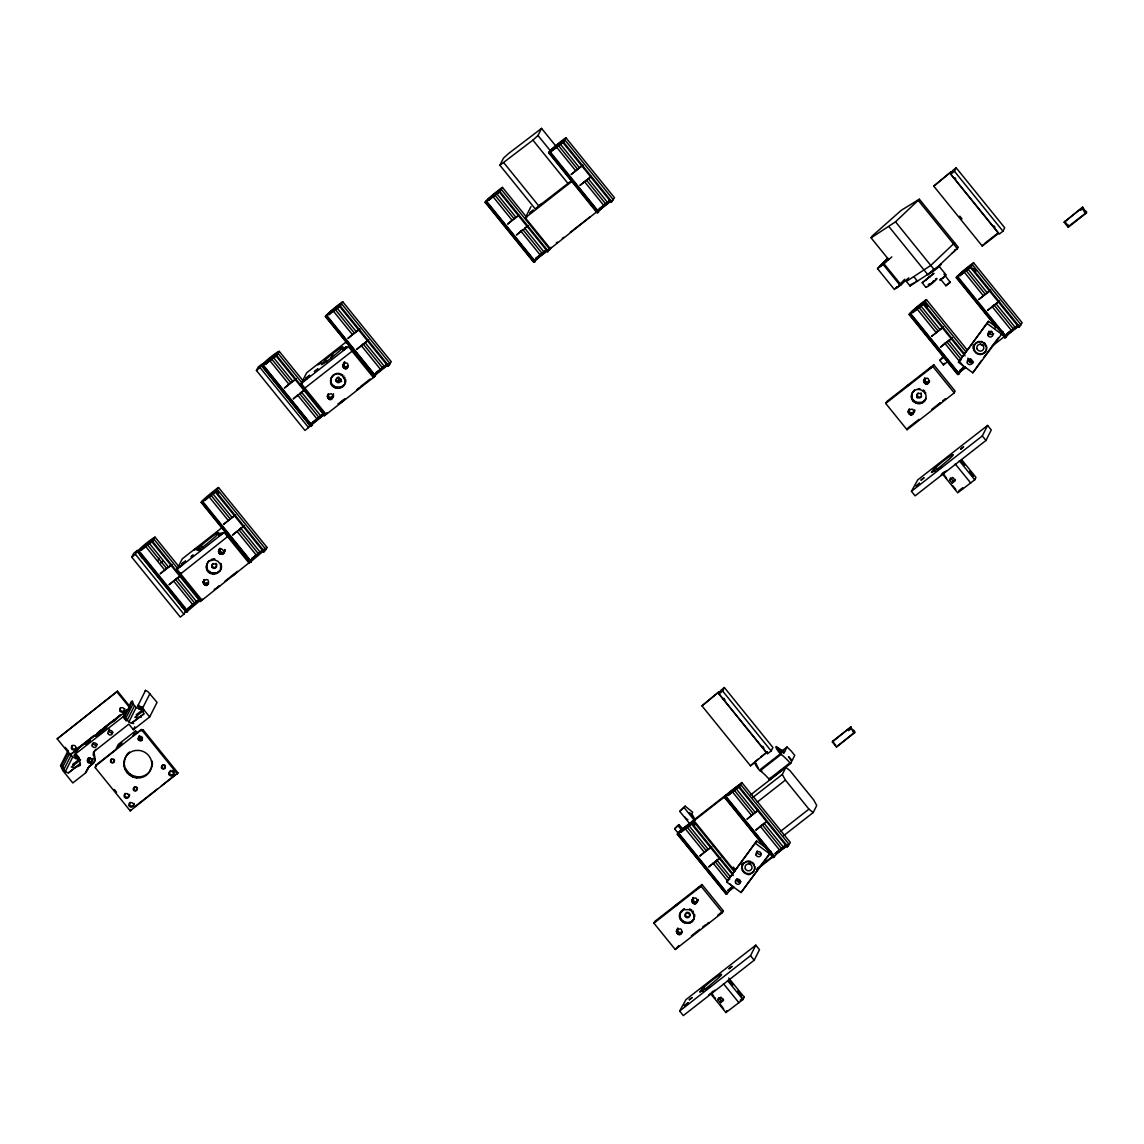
<?xml version="1.0" encoding="UTF-8"?>
<svg xmlns="http://www.w3.org/2000/svg" width="1144" height="1144" viewBox="0 0 1144 1144"><rect width="100%" height="100%" fill="white"/><g stroke="black" fill="none" stroke-linecap="round" stroke-linejoin="round"><path stroke-width="1.5" d="M340.297 379.179L341.613 381.553M715.558 998.068L714.814 998.026M93.193 755.197L93.536 751.966M135.593 730.873L132.918 736.178L141.398 729.557L143.043 729.743L177.964 772.901L130.216 810.867L95.295 767.724L96.025 765.007L115.687 749.635L118.375 744.329L135.593 730.873L137.566 733.29M96.025 765.007L95.295 767.724M206.392 566.137L207.278 563.434L206.392 566.137C205.419 578.578 225.725 574.56 220.749 563.32L220.463 569.712L220.906 568.825M203.189 582.067L204.247 579.593L203.189 582.067C207.607 592.892 212.283 573.945 203.36 581.366M218.533 551.279L219.591 548.82C218.204 552.066 223.623 554.225 224.825 550.893C224.796 555.04 218.275 555.541 218.533 551.279L219.934 548.191M330.587 380.366L331.488 377.649L330.587 380.366C329.501 391.377 347.562 390.204 345.502 379.35L344.659 383.941L345.116 383.054M327.398 396.296L328.457 393.822L327.398 396.296C331.817 407.121 336.479 388.173 327.57 395.595M342.742 365.508L344.659 361.904L342.742 365.508C347.161 376.333 351.823 357.386 342.9 364.807M693.707 919.018L694.551 914.428C694.894 932.517 668.668 918.775 684.369 908.794L680.079 913.613L680.537 912.726M676.447 931.359L677.849 928.27L676.447 931.359C680.866 942.184 685.528 923.237 676.619 930.673M677.505 928.899C676.276 931.759 680.623 934.162 682.396 931.602L681.495 933.361M691.791 900.585C699.728 890.847 697.44 911.954 691.791 900.585L693.192 897.482C690.504 901.157 697.726 904.032 698.255 899.484L696.338 903.102M911.425 395.695L912.326 392.993L911.425 395.695C910.266 404.261 923.851 406.864 925.954 398.384L925.51 399.27C928.714 391.834 917.388 385.571 912.783 392.235M908.236 411.625L909.294 409.152L908.236 411.625C912.655 422.451 917.331 403.503 908.407 410.925M913.284 413.627L914.699 410.539L912.783 414.142M923.58 380.852C931.516 371.114 929.228 392.22 923.58 380.852L924.981 377.749M924.638 378.378C923.408 381.238 927.755 383.64 929.529 381.081L928.628 382.854M80.423 765.107L79.551 760.545L74.303 755.54L74.675 754.568L79.079 757.8L75.776 753.724L79.007 747.304L94.28 735.377M129.215 705.776L131.431 701.401L132.461 701.258L125.082 715.858L127.127 720.377L131.017 723.222L143.772 714.085L143.043 710.924L137.795 705.934L138.181 704.961L142.571 708.193L149.664 716.959L133.362 729.7L128.843 724.123L94.58 751.093A4.69 4.59 26.8 0 0 93.751 754.497L94.58 759.63A4.462 4.361 26.8 0 1 92.993 763.691L88.917 766.88L85.485 773.029L72.801 782.939L62.763 770.541L60.56 765.608L67.925 751.007M145.174 691.319L145.545 690.361L147.962 691.691L157.043 702.359L149.664 716.959M338.881 379.879L338.038 381.195M177.406 774.002L142.485 730.859L143.043 729.743M185.9 610.338L183.927 614.242L180.294 617.088L131.774 557.157L133.748 553.253L137.38 550.407L187.015 611.582L138.481 551.365L153.139 539.639L151.723 541.57L200.243 601.501L200.901 601.058L152.381 541.126L155.055 537.137L179.336 567.167L182.825 564.292L179.208 567.195M131.774 557.157L135.407 554.311L137.38 550.407M139.01 551.508C132.918 553.467 152.395 537.923 155.055 537.137M57.2 738.852L117.517 691.191L130.487 707.207L130.044 708.093L70.17 754.868L57.2 738.852L117.517 691.191M256.428 370.499L258.187 367.024L261.804 364.192L260.06 367.653L256.428 370.499L304.947 430.43L308.58 427.584L309.752 425.282M312.14 422.708L310.41 426.469L311.74 425.668L263.22 365.722C257.128 367.51 276.419 351.637 279.265 351.365L303.517 381.338L307.035 378.464L303.532 381.195M80.28 763.691L68.311 773.029L65.351 771.628L61.59 765.465L68.225 752.323M62.291 767.81L69.67 753.21L72.73 757.028L75.69 758.429M70.17 754.868L94.294 735.492M63.635 769.998L71.014 755.383M65.351 771.628L72.73 757.028M202.502 501.901C195.424 505.605 218.575 486.686 218.547 487.53L267.067 547.461L264.393 551.451L263.735 551.894L215.215 491.963L216.645 490.032L201.987 502.03L251.022 561.833L201.987 502.03M74.303 755.54L78.364 747.275M326.698 413.427L324.453 415.73L275.933 355.798L279.265 351.365L262.948 364.107M201.158 502.402L249.678 562.333L201.987 600.2L176.991 569.326L182.311 558.815L221.822 527.799M214.5 492.535L218.547 487.53M181.167 572.872L180.666 573.859L228.357 536.007M191.935 556.27C196.682 551.923 187.63 559.945 192.292 555.555M195.395 549.406C200.143 545.059 191.105 553.095 195.753 548.691M88.174 762.404L88.674 761.404M88.202 762.548L90.49 758.014M95.424 750.221L95.924 749.234M85.485 773.029L88.274 767.495M90.362 762.934L92.85 758.429M88.917 766.88L93.493 762.691A4.462 4.361 26.8 0 0 95.095 758.644L94.251 753.51A4.69 4.59 26.8 0 1 95.095 750.092M75.776 753.724L122.966 716.859L126.197 710.438M325.368 316.631L374.474 376.705L375.232 376.047L326.712 316.116C319.634 319.834 342.771 300.915 342.757 301.759L391.277 361.69L388.602 365.665L387.945 366.123L339.425 306.192L342.757 301.759M122.966 716.859L126.269 720.934L124.052 716.001L126.998 710.167M125.797 718.203L133.162 703.603L132.461 701.258M220.048 534.291C224.725 530.001 215.787 537.952 220.406 533.59M127.127 720.377L134.506 705.776L133.162 703.603M207.479 563.148L209.495 560.46L207.736 562.676M206.435 568.01L206.835 565.25M128.857 722.021L136.222 707.421L134.506 705.776M137.795 705.934L145.545 690.361M206.978 569.826L206.878 567.124M381.767 369.126L374.975 374.431L373.387 377.563L326.197 414.428L301.201 383.555L306.621 372.815L346.875 341.37M212.498 559.888L214.843 558.987L209.052 561.332M207.979 571.442L207.422 568.94M203.203 582.782L204.075 580.294M218.547 552.009L219.448 550.235M203.417 583.483L204.104 581.023M218.761 552.695L219.648 550.936M209.352 572.758L209.81 571.871L208.422 570.556M219.133 553.324L220.034 551.551M203.789 584.112L204.304 581.71M219.662 553.825L220.563 552.066M204.333 584.613L204.69 582.339M220.306 554.182L221.207 552.409M142.571 708.193L149.95 693.593M204.962 584.97L205.863 583.197L208.637 582.811L207.736 584.584M211.025 573.687L211.483 572.801L217.06 572.758L219.991 570.47L219.548 571.356M221.021 554.368L221.922 552.595M205.677 585.142L206.578 583.383M221.75 554.368L222.651 552.595M133.362 729.7L134.835 726.769M206.406 585.142L207.307 583.368M222.451 554.168L223.352 552.395M207.107 584.956L208.008 583.183M223.58 553.281L224.982 549.463M212.884 574.159L213.327 573.273M223.08 553.796L224.996 550.192M214.786 574.145L215.229 573.258M216.616 573.644L217.06 572.758M220.849 566.023L221.292 565.136M218.232 572.686L218.69 571.8M220.906 567.896L221.35 567.009M123.895 762.462A14.071 13.757 26.8 0 1 135.635 750.464L139.296 750.435A14.071 13.757 26.8 0 1 151.766 765.851L149.178 772.472L146.661 775.046A14.071 13.757 26.8 0 1 136.379 777.877C128.972 777.019 123.094 769.912 123.895 762.462L124.453 761.361A14.071 13.757 26.8 0 1 127.055 754.725M95.467 766.108L141.398 729.557M123.995 766.065L124.453 761.361M330.773 358.372L333.447 353.067L340.755 347.833A14.071 1.244 -39 0 1 338.853 351.58L330.773 358.372A14.071 1.244 -39 0 1 323.466 363.606L321.25 364.621L325.354 359.859A14.071 1.244 -39 0 1 333.447 353.067M125.039 769.554L124.553 764.964M126.955 772.658L127.513 771.556L125.597 768.439M129.601 775.189L130.159 774.088L127.513 771.556M331.688 377.377L333.705 374.674L331.946 376.905M330.645 382.239L331.045 379.479M333.262 375.561L335.335 373.731M132.818 776.962L133.376 775.861L136.937 776.762A14.071 13.757 26.8 0 0 151.48 768.239M331.188 384.055L331.088 381.352M334.877 374.617L337.151 373.23M332.189 385.671L331.631 383.168M336.708 374.117L339.053 373.216M342.757 366.237L344.144 362.419M327.413 397.011L328.285 394.523M342.957 366.924L343.643 364.464M327.627 397.712L328.314 395.252M333.562 386.987L334.005 386.1L332.632 384.784M343.343 367.553L343.858 365.165M136.379 777.877L136.937 776.762M327.999 398.327L328.514 395.938M352.967 349.449L352.066 351.222L304.876 388.088M338.61 374.102L340.469 374.56L340.912 373.688M343.872 368.053L344.244 365.78M328.528 398.841L328.9 396.568M344.516 368.411L345.416 366.638L348.176 366.266L347.29 368.025M329.172 399.199L330.073 397.426L333.347 396.525M335.235 387.916L335.692 387.029L341.269 386.987L344.201 384.684L343.758 385.571M345.231 368.597L346.132 366.824M329.887 399.37L330.788 397.611M345.059 380.237L342.142 375.489L342.585 374.603M345.96 368.582L346.861 366.824M330.616 399.37L331.517 397.597M332.747 395.552L333.633 393.779M346.661 368.397L347.562 366.623M331.317 399.17L332.218 397.411M331.946 398.813L332.832 397.039M337.094 388.388L337.537 387.501M332.446 398.298L333.69 395.896M250.078 561.561L253.482 558.086M343.515 376.805L343.972 375.933M338.996 388.374L339.439 387.487M326.197 414.428L327.098 412.655M344.516 378.435L344.959 377.549M340.826 387.873L341.269 386.987M342.442 386.915L342.9 386.028M345.116 382.125L345.56 381.238M130.216 810.867L130.773 809.766M572 180.237L535.178 208.837L499.885 165.251L503.46 158.172L508.565 153.525L541.57 128.4L556.999 147.476M542.842 253.725C541.727 253.782 530.173 263.821 534.963 261.719L486.443 201.787C479.365 205.491 502.502 186.572 502.473 187.416L526.74 217.389M518.246 215.801L507.621 224.11L512.054 220.206L492.95 196.596L499.814 191.52L502.473 187.416M499.885 165.251L532.889 140.14L537.98 135.493L541.57 128.4M549.935 152.181C542.857 155.884 565.994 136.965 565.98 137.809L614.5 197.74L611.168 202.173L562.648 142.242L564.063 140.312L562.576 140.998A9.495 0.844 -39 0 0 552.18 149.12L549.42 152.324L598.455 212.112L549.42 152.324M610.424 200.929L550.336 248.677L525.339 217.803L530.973 206.635M562.648 142.242L565.98 137.809M534.963 261.719L485.928 201.93L488.688 198.727A9.495 0.844 -39 0 1 499.07 190.605L500.572 189.918L499.156 191.849L547.676 251.78L550.993 247.347L546.918 250.536M888.745 259.659L871.099 237.866L871.9 236.293L901.358 210.239L919.361 199.213L958.329 247.347L934.476 269.955L910.066 285.986L906.391 281.453L930.801 265.408L954.654 242.8M871.099 237.866L895.509 221.822L919.361 199.213M933.761 186.143L950.736 172.086L933.761 186.143L982.281 246.089L998.583 233.347L950.063 173.416M950.807 174.131L952.552 170.67L956.184 167.825L1004.704 227.756L1002.959 231.217L999.327 234.062L950.807 174.131L954.439 171.285L956.184 167.825M904.761 279.236L899.27 284.885M910.066 285.986L910.853 284.427M701.973 705.891L718.947 691.82L701.973 705.891L750.493 765.822L767.467 751.751L760.674 757.056M962.762 369.14C961.375 368.797 955.14 376.49 958.944 373.945L910.424 314.014C903.345 317.732 926.483 298.798 926.468 299.656L967.266 350.05M719.018 693.865L720.763 690.404L724.395 687.573L772.915 747.504L771.17 750.964L767.538 753.796L719.018 693.865L722.65 691.033L724.395 687.573M923.122 304.418L912.497 312.727L923.794 303.746L926.468 299.656M885.713 403.432L886.614 401.658L933.804 364.793L955.126 391.119L954.225 392.892L907.035 429.758L885.713 403.432L932.903 366.552L933.804 364.793M689.861 823.88L679.765 811.411L685.17 806.148L692.635 812.211L691.848 813.77L695.237 819.905M679.765 811.411L685.17 806.148M957.599 277.163C950.521 280.881 973.658 261.947 973.63 262.805L1022.15 322.737L1019.49 326.712L1018.832 327.17L970.312 267.238L971.728 265.308L970.226 265.98A9.495 0.844 -39 0 0 959.845 274.102L957.085 277.306L1006.119 337.094L1004.789 337.909L1005.848 335.478M677.291 834.262L726.397 894.336L727.155 893.678L678.635 833.747L677.291 834.262L678.363 832.131L741.841 782.539L790.361 842.47L787.687 846.446L787.043 846.903L738.524 786.972L741.841 782.539M970.312 267.238L973.63 262.805M982.281 246.089L982.953 244.759M733.247 875.589L691.348 823.823L694.68 819.39M912.526 392.707L914.542 390.018L914.099 390.905M911.482 397.569L911.882 394.809M912.025 399.385L911.925 396.682M917.545 389.446L919.89 388.545L919.447 389.432M913.026 401.001L912.469 398.498M908.25 412.355L909.122 409.852M923.594 381.567L924.481 379.794M908.465 413.041L909.151 410.582M923.794 382.268L924.695 380.494M924.18 382.882L925.081 381.109M908.836 413.67L909.351 411.268M914.399 402.316L914.857 401.43L913.47 400.114M924.709 383.397L925.61 381.624M909.366 414.171L909.737 411.897M925.353 383.74L926.254 381.982M910.009 414.528L910.91 412.755L913.055 412.741L914.528 411.225M916.072 403.246L916.53 402.359L922.107 402.316L925.038 400.028L924.595 400.915M926.068 383.926L926.969 382.153M653.925 923.165L654.826 921.392L702.016 884.526L723.337 910.853L722.436 912.626L675.246 949.491L653.925 923.165L701.115 886.3L702.016 884.526M910.724 414.714L911.625 412.941M922.979 390.833L923.423 389.947L924.81 391.262L924.352 392.149M926.797 383.926L927.698 382.153M911.453 414.7L912.354 412.927M927.498 383.726L928.399 381.953M912.154 414.514L913.055 412.741M913.784 411.583L914.685 409.809M917.931 403.718L918.375 402.831M928.127 383.369L929.014 381.596M947.632 361.69L943.471 364.936L939.796 360.389L943.228 356.342M919.833 403.703L920.276 402.817M907.035 429.758L907.936 427.985L919.032 419.319M925.353 393.765L925.796 392.878M921.664 403.203L922.107 402.316M923.279 402.245L923.737 401.358M770.77 854.625L773.001 857.642L774.331 856.827L725.811 796.896L724.481 797.711L725.539 795.28M943.471 364.936L944.343 363.22M750.493 765.822L757.957 759.187M680.737 912.44L681.438 911.096M958.457 362.276L988.445 321.307L1002.802 331.846L1001.629 334.191L972.815 372.815L958.457 362.276L988.445 321.307M679.636 915.429L680.094 914.542C678.907 922.536 691.434 925.811 694.165 918.131M682.31 910.638L682.753 909.752M756.599 764.635L758.029 767.724M679.693 917.316L680.137 916.43M680.237 919.118L680.68 918.232M681.238 920.734L681.681 919.862M691.805 901.3L692.692 899.527M676.462 932.088L677.348 930.315M692.006 902.001L692.906 900.228M676.676 932.775L677.563 931.016M692.392 902.616L693.293 900.857M677.048 933.404L677.949 931.631M682.611 922.064L683.054 921.177M683.926 909.68L689.517 909.637L689.961 908.751M692.921 903.131L693.822 901.358M677.577 933.904L678.478 932.145M693.564 903.488L694.465 901.715M678.22 934.262L679.121 932.489M684.284 922.979L684.741 922.107M694.279 903.66L695.18 901.901M678.935 934.448L679.836 932.675M694.108 915.314L691.191 910.567L691.634 909.68M695.009 903.66L695.909 901.887M679.665 934.433L680.566 932.675M695.709 903.46L696.61 901.701M680.365 934.248L681.266 932.474M686.143 923.451L686.586 922.579M680.995 933.876L681.881 932.117M696.839 902.587L698.083 900.185M692.563 911.882L693.021 910.996L693.564 913.498M688.044 923.437L688.488 922.55M675.246 949.491L678.921 945.559M689.875 922.936L690.318 922.05M691.491 921.992L691.948 921.106M694.165 917.188L694.608 916.301M692.806 920.648L693.25 919.762M911.425 491.319L917.745 479.879L987.601 425.425L991.276 429.972L985.971 440.483L915.1 495.852L911.425 491.319L982.296 435.935L987.601 425.425M972.815 372.815L981.466 360.46M783.054 751.193L783.383 750.45L782.21 751.179M769.769 779.779L790.676 763.448L789.989 762.805A25.697 4.934 52 0 0 781.123 754.396L780.437 753.753L759.53 770.084L760.217 770.727A25.697 4.934 52 0 1 769.083 779.135L769.769 779.779L770.484 777.505M790.676 763.448L791.677 761.461L788.516 756.642L792.177 760.46L794.737 755.383L791.062 750.85L787.029 747.018L783.797 753.41L777.991 747.904A5.305 1.015 52 0 0 776.09 747.776A5.305 1.015 52 0 0 780.437 753.753M726.669 882.01L756.656 841.04L771.013 851.579L769.826 853.924L741.026 892.549L726.669 882.01L756.656 841.04M752.795 797.497L782.296 774.445L785.871 767.367L790.104 770.799L813.627 799.856L816.744 805.505L813.169 812.583L783.683 835.635M1064.149 222.222L1082.739 207.164L1085.198 211.282L1084.326 211.955L1085.527 210.61L1086.357 213.07L1068.21 227.241L1064.149 222.222L1082.739 207.164M1064.592 221.335L1068.653 226.355L1068.21 227.241M679.636 1011.053L685.957 999.613L755.812 945.159L759.487 949.706L754.182 960.216L683.311 1015.6L679.636 1011.053L750.507 955.683L755.812 945.159M741.026 892.549L771.013 851.579M949.62 479.908L950.621 477.92L953.195 481.095L952.194 483.083L949.62 479.908L952.795 477.434L955.369 480.609L952.194 483.083M852.866 731.03L853.739 730.344L854.568 732.803L836.421 746.975L832.36 741.956L832.803 741.069L850.95 726.898L851.351 728.471L848.562 730.659M835.606 744.529L835.263 745.187L832.803 741.069M836.421 746.975L855.011 731.917M942.298 473.759L957.728 492.835L974.731 479.822L975.961 477.377L961.632 459.673M832.36 741.956L850.95 726.898M717.831 999.656L718.832 997.654L721.406 1000.828L720.405 1002.83L717.831 999.656L721.006 997.168L723.58 1000.342L720.405 1002.83M852.537 731.688L853.739 730.344M710.495 993.507L725.939 1012.569L726.955 1010.581M725.939 1012.569L742.942 999.556L744.172 997.125L728.742 978.048M201.987 600.2L202.488 599.199L200.243 601.501M677.949 832.946L674.602 828.814L678.921 824.609L683.654 829.858M674.602 828.814L678.921 824.609M961.217 370.341L961.904 368.983M206.835 564.307L208.179 561.79M218.704 550.593L221.607 548.877L224.081 551.236M331.045 378.535L332.389 376.018M911.882 393.879L913.227 391.348M85.986 772.028L89.418 765.879M311.74 425.668L262.705 365.865L265.465 362.677A9.495 0.844 -39 0 1 275.847 354.554L277.348 353.868L275.933 355.798M375.232 376.047L326.197 316.259L328.957 313.056A9.495 0.844 -39 0 1 339.353 304.947L340.84 304.261L340.383 305.191M197.74 549.02L197.04 550.393L199.256 549.392A14.071 1.244 -39 0 0 206.563 544.144L214.643 537.365A14.071 1.244 -39 0 0 216.545 533.604L214.5 534.949A14.071 1.244 -39 0 0 201.158 545.631L197.74 549.02L199.571 551.294M311.225 425.797L313.985 422.608A9.495 0.844 -39 0 1 324.367 414.486M187.015 611.582L200.829 599.899M374.717 376.19L377.477 372.987A9.495 0.844 -39 0 1 387.873 364.879L388.846 364.335M389.375 364.464L387.945 366.123M250.507 561.961L264.321 550.278M534.448 261.862L537.208 258.658A9.495 0.844 -39 0 1 546.217 251.437M597.94 212.255L600.7 209.052A9.495 0.844 -39 0 1 611.096 200.929M894.708 289.032L900.971 284.742A25.697 2.274 -39 0 1 908.779 277.849M911.353 284.398L913.927 282.983M932.703 270.685L938.838 266.009L946.188 274.975L943.929 277.148M926.268 286.715C926.34 288.989 942.012 275.375 935.349 279.093M910.424 314.014L912.669 310.953A9.495 0.844 -39 0 1 923.065 302.831L924.552 302.159L927.884 306.506M934.047 280.866L930.401 284.012M924.566 302.431L923.136 304.089L965.035 355.841M943.957 274.074L950.278 282.353L945.902 285.771L940.511 279.122M964.721 367.853A9.495 0.844 -39 0 0 961.189 370.885L958.944 373.945M937.322 405.491L940.468 403.231M1017.374 326.827A9.495 0.844 -39 0 0 1008.364 334.034L1006.119 337.094M678.635 833.747L680.88 830.687A9.495 0.844 -39 0 1 691.276 822.579L692.763 821.892L694.98 824.881M692.778 822.164L691.348 823.823M725.811 796.896L728.042 793.836A9.495 0.844 -39 0 1 738.438 785.728L739.939 785.041L739.467 785.971M732.932 887.587A9.495 0.844 -39 0 0 729.4 890.618L727.155 893.678M786.958 845.659A9.495 0.844 -39 0 0 776.561 853.767L774.331 856.827M708.794 994.808L713.727 991.405M714.943 990.132L714.314 990.847M988.702 334.935L991.319 331.431M983.597 357.6L998.54 337.566M1000.671 334.706L1002.802 331.846M339.11 380.366L337.88 381.538M324.453 415.73L325.354 413.942M539.196 205.534L539.739 205.391M547.676 251.78L549.091 249.85L547.59 250.536M263.735 551.894L264.636 550.107M941.154 278.85L940.711 279.465L942.141 278.578M973.372 362.448L972.314 363.563L967.91 358.115M1018.832 327.17L1019.733 325.382M933.576 469.526L931.459 472.386L933.676 471.371A14.071 1.244 -39 0 0 940.983 466.137L949.077 459.345A14.071 1.244 -39 0 0 950.964 455.598L948.934 456.928A14.071 1.244 -39 0 0 935.577 467.624L933.576 469.526L935.406 471.8M946.517 470.684L941.026 475.175M787.043 846.903L788.459 844.973L787.615 845.287M701.787 989.26L699.67 992.12L701.887 991.119A14.071 1.244 -39 0 0 709.194 985.885L717.288 979.092A14.071 1.244 -39 0 0 719.176 975.331L717.145 976.676A14.071 1.244 -39 0 0 703.789 987.358L701.787 989.26L703.617 991.533M879.979 265.994L887.816 258.315L877.491 268.611L894.436 289.546M329.701 313.971L328.786 314.829L340.74 305.491L331.36 312.498M539.439 205.305L538.409 206.249L539.453 205.591M341.184 402.002C339.539 404.39 347.59 396.768 341.584 401.63M357.057 389.603C354.64 392.263 362.491 385.728 358.858 388.116M216.631 588.087L217.374 587.415M895.237 288.474L896.925 286.93M929.772 272.73L928.585 274.117L934.262 269.212M941.584 278.45L939.839 280.166L942.727 278.135M944.443 276.691L945.316 275.675M937.551 405.248L938.294 404.561M491.076 198.155L488.502 200.5L500.471 191.148L499.156 191.849M347.333 341.57L346.089 342.728L347.347 341.942M340.64 379.694L337.809 382.139M207.15 498.269L204.576 500.6L216.531 491.262L215.215 491.963M539.324 205.391L540.769 204.204M897.64 286.601L896.138 288.231L898.254 286.744M915.558 281.638L916.287 280.995M928.113 284.885L929.457 283.698M947.275 284.327L945.902 285.771M877.491 268.611L884.026 263.806A25.697 2.274 -39 0 1 891.834 256.914M548.591 152.681L597.125 212.913L598.455 212.112M137.666 552.009L186.2 612.24L187.53 611.439M249.678 562.333L251.022 561.833M269.727 360.546L265.294 364.435L277.248 355.098L269.727 360.546L288.846 384.155L284.398 388.045L296.368 378.707M561.933 142.814L552.009 150.879L563.963 141.541L563.306 141.899M352.338 334.548L347.89 338.438L359.859 329.1L352.338 334.548L333.219 310.925M368.025 340.354L356.713 349.335L368.683 339.997M581.038 166.423L571.113 174.503L583.082 165.151L582.425 165.508M540.797 204.576L539.682 205.462M145.517 546.317L141.084 550.207L153.039 540.869L145.517 546.317L164.636 569.927L160.189 573.816L172.158 564.478L164.636 569.927M546.861 249.635L541.927 253.167L522.808 229.558L516.444 235.006L528.399 225.654M591.248 176.405L579.937 185.399L590.576 177.091M323.638 413.57L312.341 422.551L324.295 413.213M387.13 363.964L375.833 372.944L387.787 363.606M357.457 389.232L358.401 388.459M541.927 253.167L535.549 258.615L546.188 250.307M557.357 242.099L556.37 242.9M234.992 515.229L223.695 524.209L235.65 514.871M610.353 200.014L599.056 209.009L609.681 200.7M180.323 575.732L169.012 584.713L179.651 576.419M199.428 599.342L188.131 608.336L200.086 598.984M262.92 549.735L251.623 558.715L263.592 549.377M898.855 286.272L900.8 284.341L899.913 284.827M930.501 272.086L931.302 271.414M943.342 277.649L944.258 277.005M942.913 327.356L931.602 336.336L943.571 326.984M990.075 290.505L978.778 299.485L990.733 290.133M944.872 343.329L940.425 347.233L952.394 337.88L944.872 343.329L963.977 366.938L959.544 370.842L964.864 366.695M998.898 301.401L987.601 310.382L999.556 301.029M1018.017 325.01L1006.706 333.991L1017.345 325.683M942.298 473.444L943.943 472.1M685.142 828.571L680.709 832.46L692.663 823.122L685.142 828.571L704.261 852.18L699.813 856.069L711.782 846.732M755.226 812.354L753.353 813.77L734.248 790.161L727.87 795.609L739.839 786.271L736.121 788.745L755.226 812.354L758.286 810.238M753.353 813.77L746.989 819.218L757.614 810.91M718.561 858.887L708.636 866.966L720.606 857.628M786.228 844.744L783.168 846.86L764.049 823.251L755.812 830.115L766.437 821.807M783.168 846.86L774.917 853.724L786.886 844.386M288.846 384.155L295.71 379.064M512.054 220.206L518.918 215.129M231.932 517.345L212.813 493.736L210.939 495.152L209.009 496.711L228.128 520.32M217.846 587.029L218.776 586.286M233.719 574.617L235.778 573.201L232.861 575.775M953.696 251.909L957.027 248.591M942.627 278.335L943.457 277.677M947.847 283.841L950.435 282.153M938.766 404.175L940.111 403.146M704.261 852.18L711.125 847.089M264.55 363.535L276.519 354.182M328.042 313.928L340.011 304.576M487.773 199.585L499.728 190.247M551.265 149.978L563.234 140.626M301.201 383.555L348.391 346.689L373.387 377.563M525.339 217.803L572.529 180.938M316.902 419.791L323.709 414.486M313.07 423.466L323.709 415.158M376.562 373.859L388.531 364.507M345.045 398.627L339.94 402.602M360.36 386.672L370.098 379.05M570.341 232.246L589.832 217.017M536.293 259.516L548.248 250.178M599.785 209.91L611.754 200.572M176.991 569.326L224.181 532.461L249.177 563.334M187.716 608.923L190.247 606.949M256.199 555.955L267.067 547.461M225.01 581.138L237.537 571.356M98.441 732.131L101.215 729.958M103.99 727.784L113.714 720.191M117.875 716.945L120.649 714.771L97.068 733.318M123.523 712.655L130.487 707.207M141.842 706.749L139.182 708.822L136.222 707.421M78.235 756.57L75.576 758.644L79.665 759.044M141.727 706.963L139.067 709.037L140.683 709.452M79.322 759.216L72.673 764.406L74.288 764.807M136.165 714.8L142.814 709.609M80.638 759.788L71.328 767.052L75.418 767.452L79.88 765.565M144.13 710.181L134.82 717.445L141.27 717.188M68.425 772.815L80.38 763.463M143.887 713.856L131.917 723.208L133.533 723.609M127.241 753.967L129.572 752.151A14.071 13.757 26.8 0 0 127.813 753.796M134.949 806.52L157.157 789.16M161.318 785.914L177.964 772.901M984.312 243.686L997.897 233.076M911.754 311.812L923.723 302.474M958.929 274.96L970.884 265.623M1080.68 210.253L1083.468 208.065M1067.052 225.454L1067.924 224.767M1068.653 226.355L1086.8 212.183M939.796 360.389L943.957 357.142M991.819 346.432L1015.357 328.042M960.274 371.743L965.593 367.596M1007.449 334.892L1019.404 325.554L1018.746 325.911M931.531 409.552L939.853 403.046M942.627 400.886L945.402 398.713M953.195 481.095L955.311 479.436M958.744 490.847L962.719 487.73M781.452 751.379L787.029 747.018M679.965 831.559L691.934 822.207M727.141 794.708L739.096 785.356M724.867 796.61L694.008 820.72L734.806 871.113M760.217 770.727L781.123 754.396M769.083 779.135L789.989 762.805M777.977 772.772L782.067 769.583M750.764 794.794L785.871 767.367M757.328 802.044L785.413 780.094L782.296 774.445M780.851 831.102L808.937 809.151L813.169 812.583M733.075 886.428L727.756 890.575L732.189 886.686L729.943 883.897M730.973 888.874L733.69 886.757M757.228 868.367L772.658 856.313M776.776 853.081L779.493 850.964M782.21 848.834L786.285 845.659M728.485 891.491L733.804 887.329M756.556 869.683L773.387 856.541M775.661 854.639L786.285 846.331M691.405 935.806L699.742 929.3M702.516 927.126L705.29 924.953M717.774 915.2L723.337 910.853M721.406 1000.828L723.523 999.184M740.197 1000.228L744.172 997.125M303.146 390.862L299.599 393.493L318.704 417.102M242.428 527.041L238.882 529.658L258.001 553.281M954.468 250.364L955.283 249.735M983.211 295.581L964.106 271.972L959.659 275.876L971.628 266.523L966.036 270.427L985.141 294.037M707.45 923.537L709.037 922.493L706.534 924.767M712.154 991.834L712.955 991.219M337.837 380.952L338.781 380.294M563.849 237.294L562.333 238.338M215.73 588.373L214.214 589.417M952.151 253.038L952.88 252.524M932.946 270.127L933.676 269.612M339.425 306.192L340.083 305.734L388.602 365.665M611.168 202.173L611.826 201.73L563.306 141.799M923.136 304.089L924.452 303.375M738.524 786.972L739.167 786.514L787.687 846.446M533.118 210.181L530.072 212.956M530.087 212.941L533.133 210.181M527.741 226.026L524.681 228.128L543.8 251.737M339.11 403.188L337.952 403.903M219.19 585.985L219.905 585.599L216.645 588.402M901.029 283.726L902.63 282.84L900.156 285.457L883.211 264.521M933.146 281.281L933.876 280.838M919.433 483.254L916.015 486.186L919.447 483.24M304.518 389.961L305.191 389.603L293.221 398.941L297.654 395.052L316.774 418.661M243.815 526.126L244.473 525.768L232.504 535.106L236.951 531.216L256.07 554.826M940.339 264.207C944.272 262.562 931.302 273.616 929.772 273.087M211.125 559.502L212.941 559.001M922.221 282.925L933.976 273.287L922.207 282.711L925.896 287.459M124.052 716.001L125.082 715.858M60.56 765.608L61.59 765.465M140.841 730.659L142.485 730.859M214.4 559.874L217.932 561.261L220.306 564.207M724.681 700.171L722.722 698.255M712.254 993.779L714.385 997.639M914.857 401.43L916.53 402.359M340.469 374.56L342.142 375.489M334.005 386.1L335.692 387.029M209.81 571.871L211.483 572.801M689.517 909.637L691.191 910.567M130.159 774.088L133.376 775.861M777.991 747.904L784.584 751.851M1083.382 210.51L1084.655 211.297M955.769 489.432L952.58 485.499M763.649 748.476L761.89 746.632M180.037 603.674L182.282 607.135L181.853 605.791M987.258 323.652L1001.629 334.191M755.469 843.385L769.826 853.924M990.933 331.116L991.505 331.574A2.817 2.746 26.8 0 0 992.177 331.874M946.603 478.278L943.643 474.231M723.623 1008.922L720.677 1004.875M141.213 555.598C138.352 553.624 143.887 560.889 142.943 557.857M955.655 179.851L954.182 178.035M994.822 228.228L993.078 225.969M954.954 177.663L955.712 178.607M994.122 226.04L994.88 226.984M686.214 818.675L687.901 819.633M683.097 829.786L681.424 828.285L682.239 830.201M138.41 737.136L140.54 738.852L138.982 736.021M1082.295 208.051L1086.357 213.07M954.439 171.285L1002.959 231.217M959.802 216.144L962.004 218.876M972.557 264.936L1021.077 324.867M973.944 268.297L976.147 271.028M918.575 200.786L957.528 248.906M970.97 266.781L1019.49 326.712M967.91 268.997L987.015 292.607M995.838 303.503L1014.957 327.113M993.964 304.933L1013.084 328.542M992.034 306.478L1011.153 330.087M957.528 276.39L1006.048 336.322M957.07 277.02L1005.605 337.237M956.842 277.82L999.842 330.931M1002.058 333.662L1005.361 337.752M956.255 277.677L995.952 326.712M1001.458 333.519L1004.775 337.609M895.509 221.822L934.476 269.955M889.102 226.827L928.07 274.96M913.942 276.819L917.617 281.367M925.396 301.787L966.194 352.18M923.794 303.632L964.592 354.025M970.555 362.648L968.353 359.931A2.646 2.574 26.8 0 0 973.058 361.247M920.734 305.848L939.853 329.458M948.676 340.354L962.161 357.028M884.026 263.806L900.971 284.742M918.861 307.278L937.98 330.888M946.803 341.784L961.418 359.845M916.93 308.823L936.049 332.432M910.367 313.242L958.886 373.173M909.895 313.871L958.429 374.088M909.666 314.671L958.186 374.603M909.08 314.528L957.599 374.46M932.903 366.552L954.225 392.892M982.296 435.935L985.971 440.483M959.301 460.746L974.731 479.822M955.24 463.921L970.684 482.982M935.577 467.624L937.422 469.898M564.893 139.94L613.413 199.871M560.245 144.015L579.364 167.625M588.188 178.521L607.292 202.13M558.372 145.445L577.491 169.055M586.314 179.951L605.419 203.56M556.442 146.99L575.561 170.599M584.384 181.496L603.489 205.105M537.98 135.493L551.222 151.837M549.878 151.408L598.398 211.34M549.406 152.038L597.926 211.969M549.177 152.824L597.697 212.755M532.889 140.14L568.182 183.726M503.861 162.82L539.153 206.406M501.401 189.547L549.921 249.492M499.814 191.405L548.333 251.337M496.753 193.622L515.858 217.231M494.88 195.052L513.999 218.661M520.877 231.102L539.997 254.712M486.372 201.015L534.891 260.946M485.914 201.644L534.434 261.576M485.685 202.431L534.205 262.362M485.099 202.288L533.619 262.219M851.351 728.471L853.41 731.016M850.507 727.784L854.568 732.803M722.65 691.033L771.17 750.964M718.275 693.15L766.795 753.081M785.413 780.094L808.937 809.151M740.769 784.67L789.288 844.601M341.684 303.889L390.204 363.821M762.176 824.667L781.295 848.276M732.317 791.705L751.422 815.314M760.245 826.211L779.364 849.835M337.022 307.965L356.142 331.574M364.965 342.471L384.069 366.08M335.149 309.38L354.268 332.99M363.091 343.886L382.21 367.496M361.161 345.445L380.266 369.054M725.739 796.124L774.259 856.069M725.282 796.767L768.282 849.892M770.484 852.609L773.816 856.97M743.614 819.762L749.134 826.569M751.336 829.3L754.64 833.375M725.053 797.554L773.573 857.485M724.467 797.411L764.163 846.446M326.655 315.344L375.175 375.289M326.183 315.987L374.703 375.918M325.954 316.774L374.474 376.705M325.354 359.859L327.198 362.133M733.275 867.066L735.478 869.783M684.298 807.864L694.394 820.334M693.593 821.521L734.405 871.914M692.006 823.365L732.803 873.773M737.222 879.221L739.424 881.938M736.564 879.664L738.767 882.396M688.945 825.596L708.064 849.206M716.888 860.102L730.372 876.762M687.072 827.012L706.191 850.621M715.014 861.518L729.629 879.579M713.084 863.076L727.698 881.123M678.235 825.968L681.581 830.115M678.578 832.989L727.098 892.921M678.106 833.619L726.64 893.821M677.877 834.405L726.397 894.336M278.178 353.496L302.445 383.469M276.591 355.341L325.111 415.272M273.53 357.572L292.649 381.181M301.458 392.077L320.577 415.687M701.115 886.3L722.436 912.626M271.657 358.987L290.776 382.596M750.507 955.683L754.182 960.216M263.149 364.965L311.668 424.896M262.691 365.594L311.211 425.525M262.462 366.38L310.982 426.312M261.876 366.237L310.396 426.169M260.06 367.653L308.58 427.584M727.498 980.494L742.942 999.556M723.451 983.654L738.895 1002.73M703.789 987.358L705.619 989.631M217.474 489.661L265.994 549.592M216.645 490.304L218.862 493.035M215.873 491.505L264.393 551.451M240.755 528.242L259.874 551.851M210.939 495.152L230.058 518.761M202.445 501.129L250.965 561.061M201.973 501.758L250.493 561.69M201.759 502.545L250.279 562.476M201.158 545.631L202.988 547.904M199.142 547.533L200.987 549.806M153.968 539.267L177.906 568.84M149.321 543.343L168.44 566.952M177.263 577.849L196.368 601.458M147.447 544.773L166.566 568.382M175.389 579.279L194.494 602.888M173.459 580.823L192.564 604.432M138.939 550.736L187.459 610.667M138.481 551.365L187.001 611.296M138.252 552.152L186.772 612.083M135.407 554.311L183.927 614.242M117.074 692.077L130.044 708.093M139.525 735.721L141.499 738.152M114.4 789.546L116.588 792.234M65.208 747.304L68.454 751.322M762.719 746.231L763.691 747.647M137.637 738.681L138.51 739.896M723.923 698.341L724.71 699.656M685.814 818.174L685.184 817.202M994.965 327.356A2.817 2.746 26.8 0 1 995.409 327.942M971.599 359.473A2.817 2.746 26.8 0 1 970.355 358.715M984.212 344.945A2.46 2.402 26.8 0 1 980.422 343.972M689.932 913.641A2.345 2.288 26.8 0 1 687.859 916.844A2.345 2.288 26.8 0 1 685.613 913.684M685.899 913.155A2.345 2.288 26.8 0 1 687.43 912.254M688.631 912.411A2.345 2.288 26.8 0 1 689.16 912.697M761.446 770.227A5.305 1.015 52 0 1 759.802 770.341A5.305 1.015 52 0 1 755.44 764.664A5.305 1.015 52 0 1 756.313 763.548M754.883 866.509A6.449 6.306 26.8 0 1 746.245 873.272A6.449 6.306 26.8 0 1 744.501 862.404M745.931 861.561A6.449 6.306 26.8 0 1 750.836 861.518M752.309 862.333A6.449 6.306 26.8 0 1 754.411 864.921M761.375 853.867A2.646 2.574 26.8 0 1 757.271 850.864M740.797 881.466A2.646 2.574 26.8 0 1 736.536 879.107M749.678 874.516A7.336 7.164 26.8 0 1 747.776 874.545M741.727 864.692A7.336 7.164 26.8 0 1 742.628 863.062M750.636 863.963A3.518 3.446 26.8 0 1 749.177 862.876M986.199 345.188A6.449 6.306 26.8 0 1 982.424 353.682A6.449 6.306 26.8 0 1 974.102 349.077A6.449 6.306 26.8 0 1 979.321 341.384M980.994 341.37A6.449 6.306 26.8 0 1 982.624 341.784M984.097 342.599A6.449 6.306 26.8 0 1 985.313 343.758M993.635 333.648A2.646 2.574 26.8 0 1 989.059 331.116M968.324 359.359A2.646 2.574 26.8 0 1 968.482 358.701M973.115 348.648A7.336 7.164 26.8 0 1 973.515 344.959M921.478 396.196A2.345 2.288 26.8 0 1 917.974 396.453A2.345 2.288 26.8 0 1 918.117 392.993M920.949 392.964A2.345 2.288 26.8 0 1 921.392 393.393M917.316 397.84A3.875 3.789 26.8 0 1 916.587 397.14M76.033 748.176A2.345 2.288 26.8 0 1 72.773 748.619A2.345 2.288 26.8 0 1 72.258 745.402M124.782 708.708A2.345 2.288 26.8 0 1 121.922 711.253A2.345 2.288 26.8 0 1 120.578 707.635M152.238 761.132A14.071 13.757 26.8 0 1 151.866 767.095M129.529 794.508A2.46 2.402 26.8 0 1 126.541 797.182A2.46 2.402 26.8 0 1 125.125 793.378M113.699 759.144A1.873 1.83 26.8 0 1 113.9 761.976A1.873 1.83 26.8 0 1 111.054 761.618A1.873 1.83 26.8 0 1 111.84 758.93M137.208 787.83A1.873 1.83 26.8 0 1 135.635 790.39A1.873 1.83 26.8 0 1 133.705 788.016A1.873 1.83 26.8 0 1 136.608 787.072M165.365 767.266A1.873 1.83 26.8 0 1 162.176 767.71A1.873 1.83 26.8 0 1 163.335 764.75M163.821 764.75A1.873 1.83 26.8 0 1 165.337 765.865M142.342 739.539A1.873 1.83 26.8 0 1 139.868 739.996A1.873 1.83 26.8 0 1 139.153 737.594A1.873 1.83 26.8 0 1 141.499 736.722M142.285 737.294A1.873 1.83 26.8 0 1 142.542 737.708M134.148 803.431A2.345 2.288 26.8 0 1 131.288 805.991A2.345 2.288 26.8 0 1 129.944 802.373M173.902 771.657A2.345 2.288 26.8 0 1 171.829 774.86A2.345 2.288 26.8 0 1 169.584 771.685M169.884 771.17A2.345 2.288 26.8 0 1 170.814 770.441M172.601 770.427A2.345 2.288 26.8 0 1 173.144 770.713M92.678 759.259A2.46 2.402 26.8 0 1 91.248 761.832L90.633 761.99A2.46 2.402 26.8 0 1 88.817 761.532L88.345 761.089A2.46 2.402 26.8 0 1 88.703 757.7M112.827 732.317A2.345 2.288 26.8 0 1 109.037 730.229M109.18 729.643A2.345 2.288 26.8 0 1 109.466 729.114M97.369 744.301A2.345 2.288 26.8 0 1 93.179 743.228M161.804 562.29A2.345 2.288 26.8 0 1 160.703 562.748M158.029 560.789A2.345 2.288 26.8 0 1 158.015 560.188M158.444 559.087A2.345 2.288 26.8 0 1 159.388 558.343M162.662 560.746A2.345 2.288 26.8 0 1 162.519 561.332M216.716 566.108A2.345 2.288 26.8 0 1 213.17 567.081A2.345 2.288 26.8 0 1 213.07 563.434M215.916 563.406A2.345 2.288 26.8 0 1 216.845 564.922M341.055 379.15A2.345 2.288 26.8 0 1 338.91 381.767A2.345 2.288 26.8 0 1 336.407 379.393A2.345 2.288 26.8 0 1 338.996 377.191M689.432 812.769L692.52 816.573L689.432 812.769M729.1 980.294L732.775 984.841L729.1 980.294M737.923 991.19L741.598 995.738L737.923 991.19M781.066 752.881L778.935 751.379L777.52 748.29L781.066 752.881M960.889 460.56L964.564 465.093L960.889 460.56M969.712 471.457L973.387 475.99L969.712 471.457M118.747 745.302L118.361 746.074L121.922 742.828L118.747 745.302M879.464 266.767L883.854 263.492L879.464 266.767M305.92 378.192L309.609 375.375L305.92 378.192M321.235 362.147L317.975 364.693L321.235 362.147M317.775 368.997L314.5 371.557L317.775 368.997M181.71 563.963L185.399 561.161L181.71 563.963M343.457 349.993L346.975 347.333L343.457 349.993M345.888 347.032L342.628 349.578L345.888 347.032M219.248 535.778L222.765 533.104L219.248 535.778M86.1 744.229L90.319 740.954L86.1 744.229M95.881 735.621L95.524 736.336L100.486 733.075L106.835 727.055L95.881 735.621M112.183 722.164L116.402 718.961L112.183 722.164M925.982 279.665L930.358 276.247L925.982 279.665M906.177 386.901L909.694 384.155L906.177 386.901M927.97 369.869L931.488 367.195L927.97 369.869M921.092 480.022L923.894 477.892L921.092 480.022M938.523 469.34L941.326 467.152L938.523 469.34M960.86 448.948L963.663 446.761L960.86 449.106M674.388 906.634L677.906 903.903L674.388 906.634M696.181 889.617L699.685 886.872L696.181 889.617M684.355 1005.69L688.03 1002.816L684.355 1005.69M689.303 999.756L692.106 997.625L689.303 999.756M706.735 989.074L709.537 986.886L706.735 989.074M729.057 968.696L731.874 966.494L729.057 968.696M90.748 762.819L90.133 762.991A2.46 2.402 26.8 0 1 88.302 762.533L87.845 762.09A2.46 2.402 26.8 0 1 88.374 758.572A2.46 2.402 26.8 0 1 91.892 759.459A2.46 2.402 26.8 0 1 90.748 762.819M127.427 793.707L126.812 793.55A2.46 2.402 26.8 0 0 125.668 798.183L126.298 798.34A2.46 2.402 26.8 0 0 127.427 793.707M685.213 916.33A2.345 2.288 26.8 0 0 689.231 916.816A2.345 2.288 26.8 0 0 687.587 913.141A2.345 2.288 26.8 0 0 685.213 916.33M742.384 870.441A6.449 6.306 26.8 0 0 753.438 871.785A6.449 6.306 26.8 0 0 748.92 861.675A6.449 6.306 26.8 0 0 742.384 870.441M756.141 855.183A2.646 2.574 26.8 0 0 760.66 855.741A2.646 2.574 26.8 0 0 758.815 851.608A2.646 2.574 26.8 0 0 756.141 855.183M735.563 882.768A2.646 2.574 26.8 0 0 740.082 883.325A2.646 2.574 26.8 0 0 738.237 879.193A2.646 2.574 26.8 0 0 735.563 882.768M745.345 868.739A3.518 3.446 26.8 0 0 751.379 869.469A3.518 3.446 26.8 0 0 748.905 863.963A3.518 3.446 26.8 0 0 745.345 868.739M974.173 350.707A6.449 6.306 26.8 0 0 985.241 352.052A6.449 6.306 26.8 0 0 980.708 341.942A6.449 6.306 26.8 0 0 974.173 350.707M987.93 335.449A2.646 2.574 26.8 0 0 992.449 335.993A2.646 2.574 26.8 0 0 990.604 331.86A2.646 2.574 26.8 0 0 987.93 335.449M967.352 363.034A2.646 2.574 26.8 0 0 971.871 363.592A2.646 2.574 26.8 0 0 970.026 359.459A2.646 2.574 26.8 0 0 967.352 363.034M977.133 349.006A3.518 3.446 26.8 0 0 983.168 349.735A3.518 3.446 26.8 0 0 980.694 344.23A3.518 3.446 26.8 0 0 977.133 349.006M917.002 396.582A2.345 2.288 26.8 0 0 921.02 397.082A2.345 2.288 26.8 0 0 919.376 393.407A2.345 2.288 26.8 0 0 917.002 396.582M71.557 748.576A2.345 2.288 26.8 0 0 75.59 749.063A2.345 2.288 26.8 0 0 73.945 745.387A2.345 2.288 26.8 0 0 71.557 748.576M119.891 710.81A2.345 2.288 26.8 0 0 123.91 711.296A2.345 2.288 26.8 0 0 122.265 707.621A2.345 2.288 26.8 0 0 119.891 710.81M129.143 805.762A2.345 2.288 26.8 0 0 133.162 806.248A2.345 2.288 26.8 0 0 131.517 802.573A2.345 2.288 26.8 0 0 129.143 805.762M169.083 774.559A2.345 2.288 26.8 0 0 173.101 775.046A2.345 2.288 26.8 0 0 171.457 771.371A2.345 2.288 26.8 0 0 169.083 774.559M133.462 789.932A1.873 1.83 26.8 0 0 136.679 790.318A1.873 1.83 26.8 0 0 135.364 787.387A1.873 1.83 26.8 0 0 133.462 789.932M161.576 767.967A1.873 1.83 26.8 0 0 164.808 768.353A1.873 1.83 26.8 0 0 163.478 765.422A1.873 1.83 26.8 0 0 161.576 767.967M138.796 739.811A1.873 1.83 26.8 0 0 142.013 740.211A1.873 1.83 26.8 0 0 140.698 737.265A1.873 1.83 26.8 0 0 138.796 739.811M110.668 761.79A1.873 1.83 26.8 0 0 113.885 762.176A1.873 1.83 26.8 0 0 112.57 759.23A1.873 1.83 26.8 0 0 110.668 761.79M92.235 746.017A2.345 2.288 26.8 0 0 96.253 746.517A2.345 2.288 26.8 0 0 94.609 742.842A2.345 2.288 26.8 0 0 92.235 746.017M108.108 733.619A2.345 2.288 26.8 0 0 112.126 734.105A2.345 2.288 26.8 0 0 110.482 730.43A2.345 2.288 26.8 0 0 108.108 733.619M211.955 567.024A2.345 2.288 26.8 0 0 215.973 567.51A2.345 2.288 26.8 0 0 214.328 563.849A2.345 2.288 26.8 0 0 211.955 567.024M336.164 381.252A2.345 2.288 26.8 0 0 340.183 381.738A2.345 2.288 26.8 0 0 338.538 378.063A2.345 2.288 26.8 0 0 336.164 381.252"/></g></svg>
